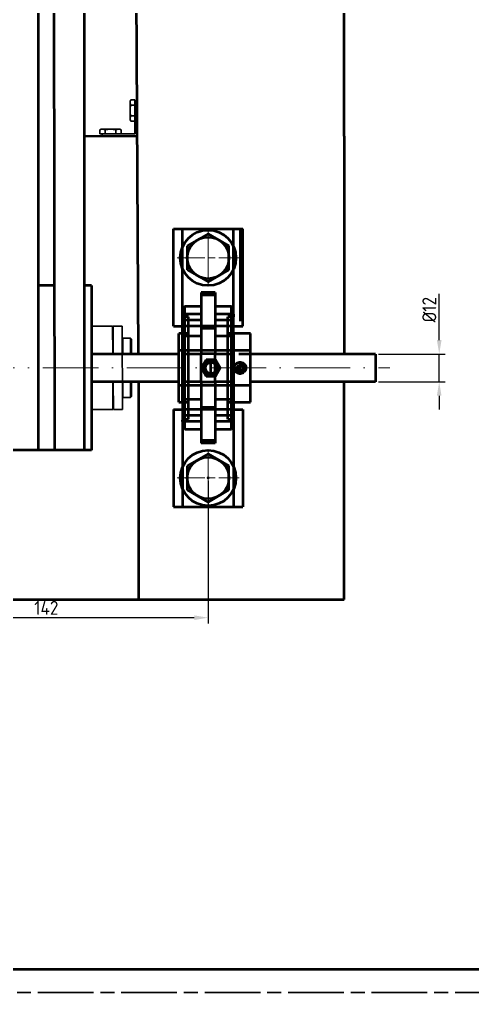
# Model space of a CAD drawing. Header units: millimetres. Extents: x 98 to 4367, y -12 to 2058.
# Drawn here: x 2253.4 to 2351.1, y 493.8 to 703.8 of the extents above; entities that cross this region are included whole.
import ezdxf

# ---------------------------------------------------------------- set-up
doc = ezdxf.new("R2010")
doc.units = ezdxf.units.MM
for name, pattern in [('ACAD_ISO10W100', [18, 12, -3, 0, -3]), ('AM_ISO08W050', [18, 12, -1.5, 3, -1.5]), ('AM_ISO08W050x2', [9, 6, -0.75, 1.5, -0.75]), ('AUSGEZOGEN', [0])]:
    doc.linetypes.add(name, pattern=pattern)
doc.layers.get('0').update_dxf_attribs({"lineweight": 50})
doc.layers.get('Defpoints').update_dxf_attribs({"lineweight": 30})
for name, color, linetype, lineweight in [('AM_0N', 7, 'Continuous', 30), ('AM_4', 7, 'Continuous', 30), ('AM_5', 7, 'Continuous', 15), ('AM_7N', 7, 'AM_ISO08W050', 15), ('Default', 7, 'Continuous', 30), ('L5STAR', 7, 'AUSGEZOGEN', 50), ('Osie', 50, 'ACAD_ISO10W100', 13)]:
    doc.layers.add(name, color=color, linetype=linetype, lineweight=lineweight)
doc.layers.add('niewidoczna', color=7, linetype='AM_ISO08W050', lineweight=30, plot=False)
doc.styles.get("Standard").update_dxf_attribs({"font": 'geniso.shx'})
doc.dimstyles.new('ISO-25$0', dxfattribs={"dimtxt": 2.5, "dimasz": 2.5, "dimexe": 1.25, "dimexo": 0.625, "dimtad": 1, "dimtxsty": 'Standard', "dimcen": 2.5, "dimadec": 0, "dimazin": 0, "dimtfac": 1, "dimtmove": 0, "dimatfit": 3, "dimfxl": 1, "dimarcsym": 0})

# ---------------------------------------------------------------- blocks, each defined once
blk = doc.blocks.new('*D900')
at = {"layer": 'AM_5', "color": 0, "lineweight": -2, "transparency": 16777216}
for p, q in [((2224.29, 604.18), (2224.29, 573.4)), ((2294.09, 604.18), (2294.09, 573.4)), ((2291.09, 574.65), (2227.29, 574.65))]:
    blk.add_line(p, q, dxfattribs=at)
at = {"layer": 'AM_5', "color": 0, "transparency": 16777216}
for points in [[(2227.29, 575.15), (2227.29, 574.15), (2224.29, 574.65)], [(2291.09, 575.15), (2291.09, 574.15), (2294.09, 574.65)]]:
    blk.add_solid(points, dxfattribs=at)
at = {"layer": 'Defpoints', "color": 0, "transparency": 16777216}
for p in [(2224.29, 604.81), (2294.09, 604.81), (2224.29, 574.65)]:
    blk.add_point(p, dxfattribs=at)
at = {"layer": 'AM_5', "color": 0, "transparency": 16777216, "insert": (2259.19, 576.77), "char_height": 3, "attachment_point": 5}
blk.add_mtext('142', dxfattribs=at)
blk = doc.blocks.new('*D902')
at = {"layer": 'AM_5', "color": 0, "lineweight": -2, "transparency": 16777216}
for p, q in [((2343.94, 634.56), (2343.94, 644.54)), ((2330.81, 631.56), (2345.19, 631.56)), ((2343.94, 625.56), (2343.94, 631.56)), ((2330.81, 625.56), (2345.19, 625.56)), ((2343.94, 622.56), (2343.94, 619.56))]:
    blk.add_line(p, q, dxfattribs=at)
at = {"layer": 'AM_5', "color": 0, "transparency": 16777216}
for points in [[(2343.44, 634.56), (2344.44, 634.56), (2343.94, 631.56)], [(2343.44, 622.56), (2344.44, 622.56), (2343.94, 625.56)]]:
    blk.add_solid(points, dxfattribs=at)
at = {"layer": 'Defpoints', "color": 0, "transparency": 16777216}
for p in [(2330.19, 631.56), (2343.94, 631.56), (2330.19, 625.56)]:
    blk.add_point(p, dxfattribs=at)
at = {"layer": 'AM_5', "color": 0, "transparency": 16777216, "insert": (2341.81, 641.12), "char_height": 3, "attachment_point": 5, "rotation": 90}
blk.add_mtext('%%C12', dxfattribs=at)
blk = doc.blocks.new('sruba')
at = {"layer": 'AM_0N'}
for p, q in [((2280.83, 779.39, 0), (2281.14, 779.57, 0)), ((2280.83, 779.39, 0), (2280.83, 778.57, 0)), ((2285.14, 779.57, 0), (2281.14, 779.57, 0)), ((2281.98, 779.39, 0), (2281.98, 778.57, 0)), ((2284.29, 779.39, 0), (2284.29, 778.57, 0)), ((2285.45, 779.39, 0), (2285.14, 779.57, 0)), ((2285.45, 779.39, 0), (2285.45, 778.57, 0)), ((2280.83, 778.57, 0), (2281.59, 778.57, 0)), ((2281.59, 778.57, 0), (2284.69, 778.57, 0)), ((2284.69, 778.57, 0), (2285.45, 778.57, 0))]:
    blk.add_line(p, q, dxfattribs=at)
for centre, radius, start, end in [((2281.41, 778.55, 0), 1.02, 55.5531, 115.5531), ((2283.14, 775.75, 0), 3.82, 72.3875, 107.6125), ((2284.87, 778.55, 0), 1.02, 64.4469, 124.4469)]:
    blk.add_arc(centre, radius, start, end, dxfattribs=at)

msp = doc.modelspace()

# ---------------------------------------------------------------- linework, layer by layer
for p, q in [((2257.439, 805.059, 0), (2257.439, 610.809, 0)), ((2260.689, 805.059, 0), (2260.939, 610.809, 0)), ((2267.439, 610.809, 0), (2267.439, 805.059, 0)), ((2279.089, 631.559, 0), (2278.339, 756.309, 0)), ((2323.439, 678.559, 0), (2323.439, 756.309, 0)), ((2267.439, 678.559, 0), (2278.806, 678.627, 0)), ((2323.439, 678.559, 0), (2323.439, 631.559, 0)), ((2286.589, 637.559, 0), (2286.589, 658.559, 0)), ((2286.589, 658.559, 0), (2301.589, 658.559, 0)), ((2288.589, 635.959, 0), (2288.589, 658.559, 0)), ((2294.089, 657.505, 0), (2289.589, 654.907, 0)), ((2298.589, 654.907, 0), (2294.089, 657.505, 0)), ((2299.589, 635.959, 0), (2299.589, 658.559, 0)), ((2301.06, 638.622, 0), (2301.06, 658.497, 0)), ((2301.589, 637.559, 0), (2301.589, 658.559, 0)), ((2289.589, 654.907, 0), (2289.589, 649.711, 0)), ((2298.589, 649.711, 0), (2298.589, 654.907, 0)), ((2289.589, 649.711, 0), (2294.089, 647.113, 0)), ((2294.089, 647.113, 0), (2298.589, 649.711, 0)), ((2260.894, 646.309, 0), (2257.439, 646.309, 0)), ((2268.939, 646.309, 0), (2267.439, 646.309, 0)), ((2268.939, 646.309, 0), (2268.939, 610.809, 0)), ((2295.589, 644.809, 0), (2292.589, 644.809, 0)), ((2292.589, 644.809, 0), (2292.589, 631.559, 0)), ((2295.589, 644.809, 0), (2295.589, 631.559, 0)), ((2295.589, 644.259, 0), (2292.589, 644.259, 0)), ((2289.089, 641.808, 0), (2289.082, 641.809, 0)), ((2292.589, 641.809, 0), (2289.082, 641.809, 0)), ((2289.089, 615.31, 0), (2289.089, 641.808, 0)), ((2299.096, 641.809, 0), (2295.589, 641.809, 0)), ((2299.096, 641.809, 0), (2299.089, 641.808, 0)), ((2299.089, 641.808, 0), (2299.089, 615.31, 0)), ((2288.784, 640.157, 0), (2288.589, 640.157, 0)), ((2288.694, 638.853, 0), (2288.589, 640.157, 0)), ((2292.589, 638.853, 0), (2288.694, 638.853, 0)), ((2292.589, 640.157, 0), (2288.784, 640.157, 0)), ((2289.839, 639.609, 0), (2289.082, 639.609, 0)), ((2289.082, 639.609, 0), (2289.089, 639.608, 0)), ((2289.839, 617.509, 0), (2289.839, 639.609, 0)), ((2299.394, 640.157, 0), (2295.589, 640.157, 0)), ((2299.484, 638.853, 0), (2295.589, 638.853, 0)), ((2298.339, 617.509, 0), (2298.339, 639.609, 0)), ((2299.096, 639.609, 0), (2298.339, 639.609, 0)), ((2299.089, 639.608, 0), (2299.096, 639.609, 0)), ((2299.589, 640.157, 0), (2299.394, 640.157, 0)), ((2299.589, 640.157, 0), (2299.484, 638.853, 0)), ((2286.589, 637.559, 0), (2288.589, 637.559, 0)), ((2299.589, 637.559, 0), (2288.589, 637.559, 0)), ((2292.589, 637.126, 0), (2295.589, 637.126, 0)), ((2299.589, 637.559, 0), (2301.589, 637.559, 0)), ((2287.739, 621.159, 0), (2287.739, 635.959, 0)), ((2289.089, 635.959, 0), (2287.739, 635.959, 0)), ((2288.589, 621.159, 0), (2288.589, 635.959, 0)), ((2292.589, 635.394, 0), (2288.589, 635.394, 0)), ((2289.839, 635.959, 0), (2289.089, 635.959, 0)), ((2299.589, 635.394, 0), (2295.589, 635.394, 0)), ((2299.089, 635.959, 0), (2298.339, 635.959, 0)), ((2303.239, 635.959, 0), (2299.089, 635.959, 0)), ((2299.478, 635.959, 0), (2299.589, 631.68, 0)), ((2299.589, 635.959, 0), (2299.589, 621.159, 0)), ((2303.239, 621.159, 0), (2303.239, 635.959, 0)), ((2303.239, 632.309, 0), (2287.739, 632.309, 0)), ((2287.739, 631.559, 0), (2268.939, 631.559, 0)), ((2292.589, 631.559, 0), (2289.089, 631.559, 0)), ((2295.589, 631.614, 0), (2292.589, 631.614, 0)), ((2292.589, 625.559, 0), (2292.589, 631.559, 0)), ((2295.589, 625.559, 0), (2295.589, 631.559, 0)), ((2299.089, 631.559, 0), (2295.589, 631.559, 0)), ((2330.189, 631.559, 0), (2303.239, 631.559, 0)), ((2330.189, 631.559, 0), (2330.189, 625.559, 0)), ((2300.629, 629.184, 0), (2300.268, 628.559, 0)), ((2300.268, 628.559, 0), (2300.629, 627.934, 0)), ((2301.35, 629.184, 0), (2300.629, 629.184, 0)), ((2300.629, 627.934, 0), (2301.35, 627.934, 0)), ((2300.989, 627.504, 0), (2300.989, 629.614, 0)), ((2301.711, 628.559, 0), (2301.35, 629.184, 0)), ((2301.35, 627.934, 0), (2301.711, 628.559, 0)), ((2287.739, 625.559, 0), (2268.939, 625.559, 0)), ((2279.089, 625.559, 0), (2279.089, 578.559, 0)), ((2287.739, 624.809, 0), (2303.239, 624.809, 0)), ((2288.701, 621.159, 0), (2288.589, 625.438, 0)), ((2292.589, 625.559, 0), (2289.089, 625.559, 0)), ((2292.589, 625.559, 0), (2292.589, 612.309, 0)), ((2295.589, 625.505, 0), (2292.589, 625.505, 0)), ((2295.589, 625.559, 0), (2295.589, 612.309, 0)), ((2299.089, 625.559, 0), (2295.589, 625.559, 0)), ((2330.189, 625.559, 0), (2303.239, 625.559, 0)), ((2323.439, 578.559, 0), (2323.439, 625.559, 0)), ((2292.589, 621.724, 0), (2288.589, 621.724, 0)), ((2299.589, 621.724, 0), (2295.589, 621.724, 0)), ((2286.589, 619.559, 0), (2288.589, 619.559, 0)), ((2286.589, 619.559, 0), (2286.589, 598.559, 0)), ((2287.739, 621.159, 0), (2289.089, 621.159, 0)), ((2288.589, 621.159, 0), (2288.589, 598.559, 0)), ((2299.589, 619.559, 0), (2288.589, 619.559, 0)), ((2289.089, 621.159, 0), (2289.839, 621.159, 0)), ((2295.589, 619.992, 0), (2292.589, 619.992, 0)), ((2298.339, 621.159, 0), (2299.089, 621.159, 0)), ((2299.089, 621.159, 0), (2303.239, 621.159, 0)), ((2299.589, 621.159, 0), (2299.589, 598.559, 0)), ((2299.589, 619.559, 0), (2301.589, 619.559, 0)), ((2301.589, 619.559, 0), (2301.589, 598.559, 0)), ((2288.589, 616.961, 0), (2288.694, 618.265, 0)), ((2292.589, 618.265, 0), (2288.694, 618.265, 0)), ((2289.089, 617.51, 0), (2289.082, 617.509, 0)), ((2289.082, 617.509, 0), (2289.839, 617.509, 0)), ((2299.484, 618.265, 0), (2295.589, 618.265, 0)), ((2298.339, 617.509, 0), (2299.096, 617.509, 0)), ((2299.096, 617.509, 0), (2299.089, 617.51, 0)), ((2299.484, 618.265, 0), (2299.589, 616.961, 0)), ((2288.784, 616.961, 0), (2288.589, 616.961, 0)), ((2292.589, 616.961, 0), (2288.784, 616.961, 0)), ((2289.082, 615.309, 0), (2289.089, 615.31, 0)), ((2289.082, 615.309, 0), (2292.589, 615.309, 0)), ((2299.394, 616.961, 0), (2295.589, 616.961, 0)), ((2295.589, 615.309, 0), (2299.096, 615.309, 0)), ((2299.089, 615.31, 0), (2299.096, 615.309, 0)), ((2299.589, 616.961, 0), (2299.394, 616.961, 0)), ((2295.589, 612.859, 0), (2292.589, 612.859, 0)), ((2295.589, 612.309, 0), (2292.589, 612.309, 0)), ((2268.939, 610.809, 0), (2249.439, 610.809, 0)), ((2294.089, 610.005, 0), (2289.589, 607.407, 0)), ((2298.589, 607.407, 0), (2294.089, 610.005, 0)), ((2289.589, 607.407, 0), (2289.589, 602.211, 0)), ((2298.589, 602.211, 0), (2298.589, 607.407, 0)), ((2289.589, 602.211, 0), (2294.089, 599.613, 0)), ((2294.089, 599.613, 0), (2298.589, 602.211, 0)), ((2286.589, 598.559, 0), (2301.589, 598.559, 0)), ((2201.847, 578.559, 0), (2323.439, 578.559, 0)), ((2570.36, 498.757), (1986.36, 498.757))]:
    msp.add_line(p, q)
at = {"ltscale": 0.031398}
for p, q in [((2293.679, 630.309, 0), (2292.669, 628.559, 0)), ((2295.7, 630.309, 0), (2293.679, 630.309, 0)), ((2294.689, 626.722, 0), (2294.689, 630.397, 0)), ((2296.71, 628.559, 0), (2295.7, 630.309, 0)), ((2292.669, 628.559, 0), (2293.679, 626.809, 0)), ((2295.7, 626.809, 0), (2296.71, 628.559, 0)), ((2293.679, 626.809, 0), (2295.7, 626.809, 0))]:
    msp.add_line(p, q, dxfattribs=at)
at = {"elevation": 0}
for points in [[(2289.082, 641.809), (2289.029, 641.759), (2288.975, 641.608), (2288.923, 641.358), (2288.872, 641.01), (2288.822, 640.568), (2288.774, 640.034), (2288.729, 639.413), (2288.694, 638.853)], [(2299.484, 638.853), (2299.441, 639.541), (2299.395, 640.146), (2299.347, 640.662), (2299.297, 641.086), (2299.246, 641.414), (2299.193, 641.645), (2299.14, 641.776), (2299.096, 641.809)], [(2288.701, 635.959), (2288.732, 636.646), (2288.766, 637.272), (2288.803, 637.831), (2288.841, 638.319), (2288.882, 638.734), (2288.924, 639.071), (2288.967, 639.328), (2289.011, 639.503), (2289.056, 639.594), (2289.082, 639.609)], [(2299.096, 639.609), (2299.141, 639.567), (2299.186, 639.441), (2299.229, 639.233), (2299.272, 638.943), (2299.314, 638.574), (2299.353, 638.129), (2299.391, 637.611), (2299.427, 637.024), (2299.46, 636.373), (2299.478, 635.959)], [(2288.589, 631.68), (2288.604, 632.592), (2288.622, 633.474), (2288.644, 634.317), (2288.669, 635.118), (2288.697, 635.868), (2288.701, 635.959)], [(2302.239, 628.559), (2302.222, 628.354), (2302.17, 628.149), (2302.087, 627.961), (2301.97, 627.784), (2301.829, 627.633), (2301.66, 627.504), (2301.475, 627.407), (2301.271, 627.341), (2301.066, 627.311), (2300.853, 627.316), (2300.652, 627.355), (2300.455, 627.429), (2300.277, 627.532), (2300.115, 627.666), (2299.979, 627.823), (2299.868, 628.006), (2299.792, 628.2), (2299.748, 628.41), (2299.741, 628.616), (2299.768, 628.827), (2299.828, 629.022), (2299.922, 629.21), (2300.044, 629.377), (2300.196, 629.525), (2300.367, 629.643), (2300.561, 629.734), (2300.762, 629.788), (2300.975, 629.809), (2301.18, 629.794), (2301.385, 629.745), (2301.573, 629.664), (2301.75, 629.551), (2301.903, 629.412), (2302.035, 629.244), (2302.134, 629.061), (2302.203, 628.857), (2302.23, 628.71), (2302.239, 628.559)], [(2299.589, 625.438), (2299.575, 624.526), (2299.557, 623.644), (2299.535, 622.801), (2299.51, 622.001), (2299.482, 621.25), (2299.478, 621.159)], [(2289.082, 617.509), (2289.038, 617.551), (2288.993, 617.677), (2288.949, 617.886), (2288.907, 618.175), (2288.865, 618.544), (2288.825, 618.989), (2288.788, 619.507), (2288.752, 620.094), (2288.719, 620.746), (2288.701, 621.159)], [(2299.478, 621.159), (2299.447, 620.472), (2299.412, 619.846), (2299.376, 619.287), (2299.337, 618.799), (2299.297, 618.384), (2299.255, 618.047), (2299.212, 617.79), (2299.167, 617.615), (2299.123, 617.524), (2299.096, 617.509)], [(2288.694, 618.265), (2288.738, 617.577), (2288.783, 616.972), (2288.832, 616.456), (2288.882, 616.032), (2288.933, 615.704), (2288.986, 615.473), (2289.039, 615.342), (2289.082, 615.309)], [(2299.096, 615.309), (2299.15, 615.359), (2299.203, 615.51), (2299.256, 615.761), (2299.307, 616.108), (2299.357, 616.55), (2299.404, 617.084), (2299.45, 617.705), (2299.484, 618.265)]]:
    msp.add_lwpolyline(points, dxfattribs=at)
for centre, radius in [((2294.089, 652.309, 0), 6), ((2294.089, 652.309, 0), 4.5), ((2294.089, 604.809, 0), 6), ((2294.089, 604.809, 0), 4.5)]:
    msp.add_circle(centre, radius)
at = {"ltscale": 0.031398}
for radius in [1.65, 1.4, 1.2]:
    msp.add_circle((2294.689, 628.559, 0), radius, dxfattribs=at)
msp.add_arc((2300.989, 628.559, 0), 1.005, 165, 105)
for p in [(2294.689, 628.559, 30.5), (2294.089, 604.809, 0)]:
    msp.add_point(p)
at = {"layer": 'AM_0N'}
for p, q in [((2278.26, 681.568, 0), (2278.26, 682.118, 0)), ((2270.724, 679.903, 0), (2271.034, 680.082, 0)), ((2270.724, 679.903, 0), (2270.724, 679.082, 0)), ((2270.724, 679.082, 0), (2271.484, 679.082, 0)), ((2275.034, 680.082, 0), (2271.034, 680.082, 0)), ((2271.484, 679.082, 0), (2274.584, 679.082, 0)), ((2271.879, 679.903, 0), (2271.879, 679.082, 0)), ((2274.19, 679.903, 0), (2274.19, 679.082, 0)), ((2275.344, 679.903, 0), (2275.034, 680.082, 0)), ((2275.344, 679.903, 0), (2275.344, 679.082, 0))]:
    msp.add_line(p, q, dxfattribs=at)
for centre, radius, start, end in [((2271.302, 679.061, 0), 1.021, 55.55313, 115.55313), ((2273.034, 676.264, 0), 3.818, 72.38753, 107.61247), ((2274.767, 679.061, 0), 1.021, 64.44687, 124.44687)]:
    msp.add_arc(centre, radius, start, end, dxfattribs=at)
at = {"layer": 'AM_4'}
for p, q in [((2273.493, 637.559, 0), (2268.873, 637.559, 0)), ((2268.907, 619.559, 0), (2268.907, 637.559, 0)), ((2273.558, 637.494, 0), (2273.493, 637.559, 0)), ((2273.504, 631.559, 0), (2273.493, 637.559, 0)), ((2273.623, 637.559, 0), (2273.558, 637.494, 0)), ((2273.558, 631.559, 0), (2273.558, 637.494, 0)), ((2275.558, 637.559, 0), (2273.623, 637.559, 0)), ((2273.623, 631.559, 0), (2273.623, 637.559, 0)), ((2275.592, 619.559, 0), (2275.558, 637.559, 0)), ((2275.692, 634.942, 0), (2275.575, 634.824, 0)), ((2277.375, 634.942, 0), (2275.692, 634.942, 0)), ((2275.692, 631.442, 0), (2275.692, 634.942, 0)), ((2277.375, 631.442, 0), (2277.375, 634.942, 0)), ((2277.575, 634.742, 0), (2277.375, 634.942, 0)), ((2277.575, 631.642, 0), (2277.575, 634.742, 0)), ((2275.575, 631.559, 0), (2275.692, 631.442, 0)), ((2275.692, 631.442, 0), (2277.375, 631.442, 0)), ((2277.375, 631.442, 0), (2277.575, 631.642, 0)), ((2273.527, 619.559, 0), (2273.515, 625.559, 0)), ((2273.592, 619.624, 0), (2273.572, 625.559, 0)), ((2273.657, 619.559, 0), (2273.637, 625.559, 0)), ((2275.692, 625.677, 0), (2275.575, 625.559, 0)), ((2275.692, 622.177, 0), (2275.692, 625.677, 0)), ((2277.375, 625.677, 0), (2275.692, 625.677, 0)), ((2277.575, 625.477, 0), (2277.375, 625.677, 0)), ((2277.375, 622.177, 0), (2277.375, 625.677, 0)), ((2277.575, 622.377, 0), (2277.575, 625.477, 0)), ((2275.575, 622.294, 0), (2275.692, 622.177, 0)), ((2275.692, 622.177, 0), (2277.375, 622.177, 0)), ((2277.375, 622.177, 0), (2277.575, 622.377, 0)), ((2268.907, 619.559, 0), (2273.527, 619.559, 0)), ((2273.657, 619.559, 0), (2275.592, 619.559, 0))]:
    msp.add_line(p, q, dxfattribs=at)
at = {"layer": 'AM_7N'}
for p, q in [((2294.089, 646.309, 0), (2294.089, 658.309, 0)), ((2294.089, 598.809, 0), (2294.089, 610.809, 0))]:
    msp.add_line(p, q, dxfattribs=at)
at = {"layer": 'AM_7N', "linetype": 'AM_ISO08W050x2'}
for p, q in [((2287.393, 652.309, 0), (2300.786, 652.309, 0)), ((2287.393, 604.809, 0), (2300.786, 604.809, 0))]:
    msp.add_line(p, q, dxfattribs=at)
at = {"layer": 'Default'}
for p, q in [((2278.76, 686.082, 0), (2278.26, 686.082, 0)), ((2278.26, 686.082, 0), (2278.26, 682.118, 0)), ((2278.26, 681.568, 0), (2278.26, 679.082, 0)), ((2278.26, 679.082, 0), (2271.26, 679.082, 0)), ((2271.26, 679.082, 0), (2271.26, 678.582, 0))]:
    msp.add_line(p, q, dxfattribs=at)
at = {"layer": 'L5STAR'}
msp.add_line((2316.815, 631.559, 0), (2300.71, 631.559, 0), dxfattribs=at)
at = {"layer": 'niewidoczna'}
msp.add_line((2575.36, 493.757), (1981.36, 493.757), dxfattribs=at)
at = {"layer": 'Osie'}
msp.add_line((2041.238, 628.559, 0), (2333.274, 628.559, 0), dxfattribs=at)

# ---------------------------------------------------------------- block references
at = {"layer": 'Default', "rotation": 89.99999999999999}
msp.add_blockref('sruba', (3056.831, -1599.039, 0), dxfattribs=at)

# ---------------------------------------------------------------- dimensions: what is measured, and where the dimension line sits
at = {"layer": 'AM_5'}
for base, p1, p2, angle, text, picture, middle in [((2343.938, 631.559, 0), (2330.189, 625.559, 0), (2330.189, 631.559, 0), 90, '%%C12', '*D902', (2343.938, 641.122, 0)), ((2224.289, 574.647, 0), (2294.089, 604.809, 0), (2224.289, 604.809, 0), 180, '142', '*D900', (2259.189, 574.647, 0))]:
    dim = msp.add_linear_dim(base=base, p1=p1, p2=p2, angle=angle, text=text, dimstyle='ISO-25$0', override={"dimtxt": 3, "dimasz": 3}, dxfattribs=at)
    dim.commit()
    dim.dimension.update_dxf_attribs({"geometry": picture, "text_midpoint": middle, "dimtype": 161})

doc.saveas('drawing.dxf')
